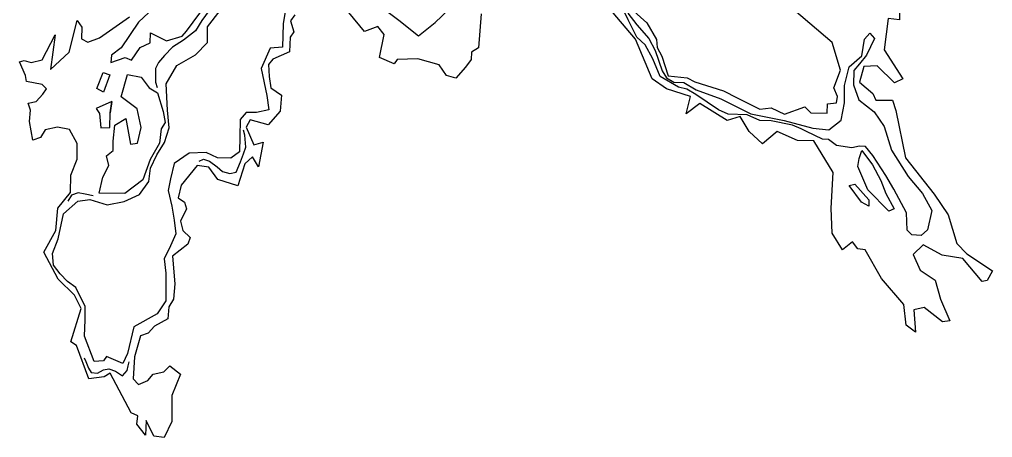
# Model space of a CAD drawing. Extents: x 582531 to 590669, y 5031971 to 5040445.
# Drawn here: x 586334 to 590669, y 5033230 to 5035094 of the extents above; entities that cross this region are included whole.
import ezdxf

# ---------------------------------------------------------------- set-up
doc = ezdxf.new("R2010")
doc.units = 0

msp = doc.modelspace()

# ---------------------------------------------------------------- linework, layer by layer
for points in [[(586999.338, 5035209.978, 240), (586863.809, 5035081.931, 240), (586863.809, 5035081.931, 240), (586787.313, 5034967.188, 240), (586787.313, 5034967.188, 240), (586744.077, 5034933.929, 240), (586744.077, 5034933.929, 240), (586741.582, 5034902.333, 240), (586741.582, 5034902.333, 240), (586805.606, 5034924.783, 240), (586805.606, 5034924.783, 240), (586833.044, 5034911.479, 240), (586833.044, 5034911.479, 240), (586872.123, 5034968.851, 240), (586872.123, 5034968.851, 240), (586917.023, 5034988.806, 240), (586917.023, 5034988.806, 240), (586917.854, 5035033.706, 240), (586917.854, 5035033.706, 240), (586989.361, 5034998.784, 240), (586989.361, 5034998.784, 240), (587059.204, 5035019.571, 240), (587059.204, 5035019.571, 240), (587078.328, 5035042.02, 240), (587078.328, 5035042.02, 240), (587171.453, 5035167.573, 240)], [(587233.255, 5035208.437, 238.476), (587146.782, 5035089.537, 238.476), (587146.782, 5035089.537, 238.476), (587118.512, 5035042.975, 238.476), (587118.512, 5035042.975, 238.476), (587064.467, 5035001.401, 238.476), (587064.467, 5035001.401, 238.476), (587015.41, 5034969.805, 238.476), (587015.41, 5034969.805, 238.476), (586980.488, 5034932.389, 238.476), (586980.488, 5034932.389, 238.476), (586953.049, 5034901.624, 238.476), (586953.049, 5034901.624, 238.476), (586939.746, 5034875.017, 238.476), (586939.746, 5034875.017, 238.476), (586939.746, 5034840.095, 238.476), (586939.746, 5034840.095, 238.476), (586940.577, 5034813.488, 238.476), (586940.577, 5034813.488, 238.476), (586948.061, 5034791.039, 238.476)], [(587523.581, 5035166.585, 236.952), (587508.615, 5035073.46, 236.952), (587508.615, 5035073.46, 236.952), (587505.289, 5034970.358, 236.952), (587505.289, 5034970.358, 236.952), (587450.412, 5034965.369, 236.952), (587450.412, 5034965.369, 236.952), (587410.501, 5034875.57, 236.952), (587410.501, 5034875.57, 236.952), (587435.445, 5034754.175, 236.952), (587435.445, 5034754.175, 236.952), (587445.423, 5034690.983, 236.952), (587445.423, 5034690.983, 236.952), (587390.546, 5034679.343, 236.952), (587390.546, 5034679.343, 236.952), (587343.984, 5034679.343, 236.952), (587343.984, 5034679.343, 236.952), (587317.376, 5034647.747, 236.952), (587317.376, 5034647.747, 236.952), (587315.713, 5034571.251, 236.952), (587315.713, 5034571.251, 236.952), (587314.051, 5034503.071, 236.952), (587314.051, 5034503.071, 236.952), (587275.803, 5034474.801, 236.952), (587275.803, 5034474.801, 236.952), (587215.937, 5034476.464, 236.952), (587215.937, 5034476.464, 236.952), (587166.049, 5034501.408, 236.952), (587166.049, 5034501.408, 236.952), (587089.553, 5034498.082, 236.952), (587089.553, 5034498.082, 236.952), (587023.035, 5034451.519, 236.952), (587023.035, 5034451.519, 236.952), (587006.406, 5034383.339, 236.952), (587006.406, 5034383.339, 236.952), (586996.428, 5034331.788, 236.952), (586996.428, 5034331.788, 236.952), (587013.058, 5034261.944, 236.952), (587013.058, 5034261.944, 236.952), (587023.035, 5034198.752, 236.952), (587023.035, 5034198.752, 236.952), (587031.35, 5034138.886, 236.952), (587031.35, 5034138.886, 236.952), (587006.406, 5034084.009, 236.952), (587006.406, 5034084.009, 236.952), (586978.136, 5034027.469, 236.952), (586978.136, 5034027.469, 236.952), (586986.451, 5033962.614, 236.952), (586986.451, 5033962.614, 236.952), (586986.451, 5033906.074, 236.952), (586986.451, 5033906.074, 236.952), (586986.451, 5033839.556, 236.952), (586986.451, 5033839.556, 236.952), (586948.203, 5033781.353, 236.952), (586948.203, 5033781.353, 236.952), (586843.437, 5033723.15, 236.952), (586843.437, 5033723.15, 236.952), (586815.167, 5033605.081, 236.952), (586815.167, 5033605.081, 236.952), (586795.212, 5033560.182, 236.952), (586795.212, 5033560.182, 236.952), (586722.043, 5033591.778, 236.952), (586722.043, 5033591.778, 236.952), (586708.739, 5033571.822, 236.952), (586708.739, 5033571.822, 236.952), (586667.165, 5033568.496, 236.952), (586667.165, 5033568.496, 236.952), (586623.929, 5033681.577, 236.952), (586623.929, 5033681.577, 236.952), (586627.255, 5033754.746, 236.952), (586627.255, 5033754.746, 236.952), (586627.255, 5033814.612, 236.952), (586627.255, 5033814.612, 236.952), (586585.681, 5033899.422, 236.952), (586585.681, 5033899.422, 236.952), (586547.433, 5033926.029, 236.952), (586547.433, 5033926.029, 236.952), (586515.838, 5033959.288, 236.952), (586515.838, 5033959.288, 236.952), (586485.905, 5033999.199, 236.952), (586485.905, 5033999.199, 236.952), (586480.916, 5034050.75, 236.952), (586480.916, 5034050.75, 236.952), (586505.86, 5034115.605, 236.952), (586505.86, 5034115.605, 236.952), (586530.804, 5034227.022, 236.952), (586530.804, 5034227.022, 236.952), (586593.996, 5034283.562, 236.952), (586593.996, 5034283.562, 236.952), (586647.21, 5034291.877, 236.952), (586647.21, 5034291.877, 236.952), (586725.368, 5034266.933, 236.952), (586725.368, 5034266.933, 236.952), (586800.201, 5034281.899, 236.952), (586800.201, 5034281.899, 236.952), (586868.382, 5034313.495, 236.952), (586868.382, 5034313.495, 236.952), (586909.955, 5034371.698, 236.952), (586909.955, 5034371.698, 236.952), (586918.27, 5034431.564, 236.952), (586918.27, 5034431.564, 236.952), (586946.54, 5034489.767, 236.952), (586946.54, 5034489.767, 236.952), (586979.799, 5034544.644, 236.952), (586979.799, 5034544.644, 236.952), (587001.417, 5034611.162, 236.952), (587001.417, 5034611.162, 236.952), (586993.102, 5034689.32, 236.952), (586993.102, 5034689.32, 236.952), (586988.114, 5034807.389, 236.952), (586988.114, 5034807.389, 236.952), (587034.676, 5034888.874, 236.952), (587034.676, 5034888.874, 236.952), (587117.823, 5034935.436, 236.952), (587117.823, 5034935.436, 236.952), (587171.037, 5034990.313, 236.952), (587171.037, 5034990.313, 236.952), (587171.037, 5035060.157, 236.952), (587171.037, 5035060.157, 236.952), (587227.577, 5035133.326, 236.952)], [(587928.924, 5035161.752, 240), (588024.543, 5035090.246, 240), (588024.543, 5035090.246, 240), (588111.848, 5035021.234, 240), (588111.848, 5035021.234, 240), (588185.849, 5035079.437, 240), (588185.849, 5035079.437, 240), (588276.479, 5035166.741, 240)], [(590203, 5035098.561, 240), (590186.37, 5034958.873, 240), (590186.37, 5034958.873, 240), (590269.517, 5034829.164, 240), (590269.517, 5034829.164, 240), (590231.27, 5034810.871, 240), (590231.27, 5034810.871, 240), (590154.774, 5034887.367, 240), (590154.774, 5034887.367, 240), (590094.908, 5034884.041, 240), (590094.908, 5034884.041, 240), (590076.616, 5034814.197, 240), (590076.616, 5034814.197, 240), (590134.819, 5034764.309, 240), (590134.819, 5034764.309, 240), (590148.122, 5034734.376, 240), (590148.122, 5034734.376, 240), (590222.955, 5034734.376, 240), (590222.955, 5034734.376, 240), (590237.921, 5034687.813, 240), (590237.921, 5034687.813, 240), (590281.158, 5034476.62, 240), (590281.158, 5034476.62, 240), (590409.205, 5034315.314, 240), (590409.205, 5034315.314, 240), (590470.734, 5034222.189, 240), (590470.734, 5034222.189, 240), (590508.981, 5034095.805, 240), (590508.981, 5034095.805, 240), (590553.881, 5034049.243, 240), (590553.881, 5034049.243, 240), (590668.624, 5033972.748, 240), (590668.624, 5033972.748, 240), (590645.343, 5033929.511, 240), (590645.343, 5033929.511, 240), (590622.061, 5033926.185, 240), (590622.061, 5033926.185, 240), (590535.588, 5034027.625, 240), (590535.588, 5034027.625, 240), (590444.126, 5034042.591, 240), (590444.126, 5034042.591, 240), (590359.316, 5034089.154, 240), (590359.316, 5034089.154, 240), (590314.417, 5034045.917, 240), (590314.417, 5034045.917, 240), (590346.013, 5033976.073, 240), (590346.013, 5033976.073, 240), (590412.53, 5033931.174, 240), (590412.53, 5033931.174, 240), (590437.475, 5033846.364, 240), (590437.475, 5033846.364, 240), (590479.048, 5033749.913, 240), (590479.048, 5033749.913, 240), (590445.789, 5033746.587, 240), (590445.789, 5033746.587, 240), (590364.305, 5033809.779, 240), (590364.305, 5033809.779, 240), (590317.743, 5033799.801, 240), (590317.743, 5033799.801, 240), (590326.057, 5033700.025, 240), (590326.057, 5033700.025, 240), (590284.484, 5033731.621, 240), (590284.484, 5033731.621, 240), (590272.843, 5033823.083, 240), (590272.843, 5033823.083, 240), (590174.73, 5033939.489, 240), (590174.73, 5033939.489, 240), (590101.56, 5034067.535, 240), (590101.56, 5034067.535, 240), (590068.301, 5034070.861, 240), (590068.301, 5034070.861, 240), (590045.02, 5034102.457, 240), (590045.02, 5034102.457, 240), (590000.12, 5034067.535, 240), (590000.12, 5034067.535, 240), (589953.558, 5034140.705, 240), (589953.558, 5034140.705, 240), (589950.232, 5034252.122, 240), (589950.232, 5034252.122, 240), (589958.547, 5034411.765, 240), (589958.547, 5034411.765, 240), (589872.074, 5034553.115, 240), (589872.074, 5034553.115, 240), (589800.567, 5034554.778, 240), (589800.567, 5034554.778, 240), (589709.105, 5034594.689, 240), (589709.105, 5034594.689, 240), (589644.25, 5034539.811, 240), (589644.25, 5034539.811, 240), (589584.385, 5034594.689, 240), (589584.385, 5034594.689, 240), (589544.474, 5034661.206, 240), (589544.474, 5034661.206, 240), (589486.271, 5034642.914, 240), (589486.271, 5034642.914, 240), (589364.876, 5034719.409, 240), (589364.876, 5034719.409, 240), (589303.347, 5034672.847, 240), (589303.347, 5034672.847, 240), (589323.302, 5034751.005, 240), (589323.302, 5034751.005, 240), (589216.874, 5034784.264, 240), (589216.874, 5034784.264, 240), (589152.019, 5034829.164, 240), (589152.019, 5034829.164, 240), (589078.85, 5035005.436, 240), (589078.85, 5035005.436, 240), (588954.129, 5035153.438, 240)], [(589044.759, 5035122.102, 236.952), (589084.67, 5035069.719, 236.952), (589084.67, 5035069.719, 236.952), (589137.053, 5035008.606, 236.952), (589137.053, 5035008.606, 236.952), (589165.323, 5034955.391, 236.952), (589165.323, 5034955.391, 236.952), (589197.334, 5034864.345, 236.952), (589197.334, 5034864.345, 236.952), (589216.874, 5034833.165, 236.952), (589216.874, 5034833.165, 236.952), (589249.717, 5034814.041, 236.952), (589249.717, 5034814.041, 236.952), (589294.201, 5034811.963, 236.952), (589294.201, 5034811.963, 236.952), (589348.246, 5034779.535, 236.952), (589348.246, 5034779.535, 236.952), (589458.001, 5034739.625, 236.952), (589458.001, 5034739.625, 236.952), (589592.283, 5034673.522, 236.952), (589592.283, 5034673.522, 236.952), (589741.117, 5034644.005, 236.952), (589741.117, 5034644.005, 236.952), (589868.332, 5034609.083, 236.952), (589868.332, 5034609.083, 236.952), (589939.423, 5034602.016, 236.952), (589939.423, 5034602.016, 236.952), (589993.884, 5034644.837, 236.952), (589993.884, 5034644.837, 236.952), (590009.267, 5034721.748, 236.952), (590009.267, 5034721.748, 236.952), (590009.682, 5034799.075, 236.952), (590009.682, 5034799.075, 236.952), (590030.053, 5034882.222, 236.952), (590030.053, 5034882.222, 236.952), (590086.178, 5034931.279, 236.952), (590086.178, 5034931.279, 236.952), (590098.65, 5035005.28, 236.952), (590098.65, 5035005.28, 236.952), (590122.763, 5035032.718, 236.952), (590122.763, 5035032.718, 236.952), (590142.718, 5035009.437, 236.952), (590142.718, 5035009.437, 236.952), (590107.796, 5034934.605, 236.952), (590107.796, 5034934.605, 236.952), (590076.2, 5034896.357, 236.952), (590076.2, 5034896.357, 236.952), (590051.256, 5034866.424, 236.952), (590051.256, 5034866.424, 236.952), (590049.593, 5034801.569, 236.952), (590049.593, 5034801.569, 236.952), (590072.874, 5034735.051, 236.952), (590072.874, 5034735.051, 236.952), (590141.055, 5034681.837, 236.952), (590141.055, 5034681.837, 236.952), (590185.954, 5034616.982, 236.952), (590185.954, 5034616.982, 236.952), (590219.213, 5034510.554, 236.952), (590219.213, 5034510.554, 236.952), (590292.383, 5034394.148, 236.952), (590292.383, 5034394.148, 236.952), (590357.238, 5034317.653, 236.952), (590357.238, 5034317.653, 236.952), (590398.811, 5034242.82, 236.952), (590398.811, 5034242.82, 236.952), (590378.856, 5034156.347, 236.952), (590378.856, 5034156.347, 236.952), (590350.586, 5034131.403, 236.952), (590350.586, 5034131.403, 236.952), (590309.012, 5034133.066, 236.952), (590309.012, 5034133.066, 236.952), (590289.057, 5034154.684, 236.952), (590289.057, 5034154.684, 236.952), (590285.731, 5034231.179, 236.952), (590285.731, 5034231.179, 236.952), (590229.191, 5034337.608, 236.952), (590229.191, 5034337.608, 236.952), (590192.606, 5034397.474, 236.952), (590192.606, 5034397.474, 236.952), (590136.066, 5034487.273, 236.952), (590136.066, 5034487.273, 236.952), (590102.807, 5034527.183, 236.952), (590102.807, 5034527.183, 236.952), (590076.2, 5034528.846, 236.952), (590076.2, 5034528.846, 236.952), (590041.278, 5034522.195, 236.952), (590041.278, 5034522.195, 236.952), (589973.098, 5034532.172, 236.952), (589973.098, 5034532.172, 236.952), (589938.176, 5034558.779, 236.952), (589938.176, 5034558.779, 236.952), (589911.569, 5034560.442, 236.952), (589911.569, 5034560.442, 236.952), (589840.062, 5034593.701, 236.952), (589840.062, 5034593.701, 236.952), (589816.781, 5034606.173, 236.952), (589816.781, 5034606.173, 236.952), (589777.286, 5034621.971, 236.952), (589777.286, 5034621.971, 236.952), (589682.914, 5034641.927, 236.952), (589682.914, 5034641.927, 236.952), (589632.194, 5034642.758, 236.952), (589632.194, 5034642.758, 236.952), (589575.654, 5034668.118, 236.952), (589575.654, 5034668.118, 236.952), (589490.844, 5034671.86, 236.952), (589490.844, 5034671.86, 236.952), (589448.023, 5034690.983, 236.952), (589448.023, 5034690.983, 236.952), (589347.415, 5034758.748, 236.952), (589347.415, 5034758.748, 236.952), (589307.504, 5034782.445, 236.952), (589307.504, 5034782.445, 236.952), (589270.088, 5034791.591, 236.952), (589270.088, 5034791.591, 236.952), (589188.188, 5034838.985, 236.952), (589188.188, 5034838.985, 236.952), (589156.176, 5034917.559, 236.952), (589156.176, 5034917.559, 236.952), (589121.255, 5034980.751, 236.952), (589121.255, 5034980.751, 236.952), (589084.67, 5035015.257, 236.952), (589084.67, 5035015.257, 236.952), (589046.006, 5035091.753, 236.952), (589046.006, 5035091.753, 236.952), (589016.905, 5035149.956, 236.952)], [(589028.961, 5035168.404, 240), (589128.738, 5035078.605, 240), (589128.738, 5035078.605, 240), (589171.974, 5035003.773, 240), (589171.974, 5035003.773, 240), (589175.3, 5034968.851, 240), (589175.3, 5034968.851, 240), (589195.256, 5034930.603, 240), (589195.256, 5034930.603, 240), (589223.526, 5034842.467, 240), (589223.526, 5034842.467, 240), (589308.336, 5034834.152, 240), (589308.336, 5034834.152, 240), (589343.258, 5034815.86, 240), (589343.258, 5034815.86, 240), (589469.641, 5034775.949, 240), (589469.641, 5034775.949, 240), (589531.17, 5034744.353, 240), (589531.17, 5034744.353, 240), (589632.61, 5034694.465, 240), (589632.61, 5034694.465, 240), (589682.498, 5034699.454, 240), (589682.498, 5034699.454, 240), (589742.364, 5034671.184, 240), (589742.364, 5034671.184, 240), (589832.163, 5034704.443, 240), (589832.163, 5034704.443, 240), (589858.77, 5034677.836, 240), (589858.77, 5034677.836, 240), (589931.94, 5034676.173, 240), (589931.94, 5034676.173, 240), (589933.603, 5034717.746, 240), (589933.603, 5034717.746, 240), (589973.513, 5034722.735, 240), (589973.513, 5034722.735, 240), (589978.502, 5034751.005, 240), (589978.502, 5034751.005, 240), (589961.873, 5034789.253, 240), (589961.873, 5034789.253, 240), (589991.806, 5034867.411, 240), (589991.806, 5034867.411, 240), (589953.558, 5034990.469, 240), (589953.558, 5034990.469, 240), (589785.601, 5035135.145, 240)], [(587561.413, 5035114.358, 240), (587541.458, 5035086.92, 240), (587541.458, 5035086.92, 240), (587555.593, 5035038.695, 240), (587555.593, 5035038.695, 240), (587540.627, 5035014.582, 240), (587540.627, 5035014.582, 240), (587536.469, 5034948.896, 240), (587536.469, 5034948.896, 240), (587462.468, 5034917.3, 240), (587462.468, 5034917.3, 240), (587444.176, 5034893.187, 240), (587444.176, 5034893.187, 240), (587446.67, 5034839.141, 240), (587446.67, 5034839.141, 240), (587454.154, 5034789.253, 240), (587454.154, 5034789.253, 240), (587500.716, 5034755.994, 240), (587500.716, 5034755.994, 240), (587495.727, 5034685.319, 240), (587495.727, 5034685.319, 240), (587441.681, 5034624.622, 240), (587441.681, 5034624.622, 240), (587361.86, 5034646.24, 240), (587361.86, 5034646.24, 240), (587343.568, 5034612.981, 240), (587343.568, 5034612.981, 240), (587377.658, 5034534.823, 240), (587377.658, 5034534.823, 240), (587419.232, 5034547.295, 240), (587419.232, 5034547.295, 240), (587399.276, 5034436.709, 240), (587399.276, 5034436.709, 240), (587372.669, 5034481.608, 240), (587372.669, 5034481.608, 240), (587338.579, 5034450.844, 240), (587338.579, 5034450.844, 240), (587306.152, 5034352.73, 240), (587306.152, 5034352.73, 240), (587218.016, 5034380.169, 240), (587218.016, 5034380.169, 240), (587178.105, 5034435.046, 240), (587178.105, 5034435.046, 240), (587125.722, 5034443.361, 240), (587125.722, 5034443.361, 240), (587055.047, 5034355.225, 240), (587055.047, 5034355.225, 240), (587041.744, 5034298.685, 240), (587041.744, 5034298.685, 240), (587070.014, 5034279.561, 240), (587070.014, 5034279.561, 240), (587077.497, 5034249.628, 240), (587077.497, 5034249.628, 240), (587050.89, 5034194.751, 240), (587050.89, 5034194.751, 240), (587061.699, 5034153.177, 240), (587061.699, 5034153.177, 240), (587094.126, 5034122.413, 240), (587094.126, 5034122.413, 240), (587084.149, 5034092.48, 240), (587084.149, 5034092.48, 240), (587015.968, 5034039.265, 240), (587015.968, 5034039.265, 240), (587026.777, 5033915.376, 240), (587026.777, 5033915.376, 240), (587020.125, 5033846.364, 240), (587020.125, 5033846.364, 240), (586999.338, 5033812.274, 240), (586999.338, 5033812.274, 240), (586994.35, 5033759.891, 240), (586994.35, 5033759.891, 240), (586935.315, 5033726.632, 240), (586935.315, 5033726.632, 240), (586907.045, 5033695.036, 240), (586907.045, 5033695.036, 240), (586873.786, 5033684.227, 240), (586873.786, 5033684.227, 240), (586847.179, 5033589.439, 240), (586847.179, 5033589.439, 240), (586841.359, 5033491.325, 240), (586841.359, 5033491.325, 240), (586864.64, 5033466.381, 240), (586864.64, 5033466.381, 240), (586906.214, 5033484.674, 240), (586906.214, 5033484.674, 240), (586930.326, 5033512.944, 240), (586930.326, 5033512.944, 240), (586976.889, 5033523.753, 240), (586976.889, 5033523.753, 240), (587003.496, 5033550.36, 240), (587003.496, 5033550.36, 240), (587051.721, 5033512.112, 240), (587051.721, 5033512.112, 240), (587013.473, 5033418.156, 240), (587013.473, 5033418.156, 240), (587013.473, 5033301.75, 240), (587013.473, 5033301.75, 240), (586978.552, 5033230.243, 240), (586978.552, 5033230.243, 240), (586931.989, 5033236.064, 240), (586931.989, 5033236.064, 240), (586898.73, 5033306.739, 240), (586898.73, 5033306.739, 240), (586895.404, 5033241.052, 240), (586895.404, 5033241.052, 240), (586857.157, 5033290.109, 240), (586857.157, 5033290.109, 240), (586862.146, 5033327.525, 240), (586862.146, 5033327.525, 240), (586832.213, 5033340.829, 240), (586832.213, 5033340.829, 240), (586738.256, 5033517.932, 240), (586738.256, 5033517.932, 240), (586711.649, 5033500.472, 240), (586711.649, 5033500.472, 240), (586643.468, 5033491.325, 240), (586643.468, 5033491.325, 240), (586587.76, 5033640.99, 240), (586587.76, 5033640.99, 240), (586562.816, 5033656.788, 240), (586562.816, 5033656.788, 240), (586609.378, 5033804.79, 240), (586609.378, 5033804.79, 240), (586578.614, 5033865.488, 240), (586578.614, 5033865.488, 240), (586506.276, 5033936.163, 240), (586506.276, 5033936.163, 240), (586443.084, 5034055.895, 240), (586443.084, 5034055.895, 240), (586495.466, 5034152.346, 240), (586495.466, 5034152.346, 240), (586505.444, 5034252.122, 240), (586505.444, 5034252.122, 240), (586561.153, 5034321.966, 240), (586561.153, 5034321.966, 240), (586563.647, 5034399.293, 240), (586563.647, 5034399.293, 240), (586591.086, 5034471.631, 240), (586591.086, 5034471.631, 240), (586591.917, 5034540.643, 240), (586591.917, 5034540.643, 240), (586556.995, 5034603.835, 240), (586556.995, 5034603.835, 240), (586502.95, 5034613.812, 240), (586502.95, 5034613.812, 240), (586448.073, 5034602.172, 240), (586448.073, 5034602.172, 240), (586428.117, 5034568.081, 240), (586428.117, 5034568.081, 240), (586394.027, 5034555.609, 240), (586394.027, 5034555.609, 240), (586379.06, 5034639.588, 240), (586379.06, 5034639.588, 240), (586384.049, 5034688.645, 240), (586384.049, 5034688.645, 240), (586373.24, 5034721.072, 240), (586373.24, 5034721.072, 240), (586408.162, 5034727.724, 240), (586408.162, 5034727.724, 240), (586438.095, 5034760.151, 240), (586438.095, 5034760.151, 240), (586454.724, 5034784.264, 240), (586454.724, 5034784.264, 240), (586435.601, 5034803.388, 240), (586435.601, 5034803.388, 240), (586364.925, 5034816.692, 240), (586364.925, 5034816.692, 240), (586360.768, 5034844.13, 240), (586360.768, 5034844.13, 240), (586334.161, 5034904.828, 240), (586334.161, 5034904.828, 240), (586355.779, 5034910.648, 240), (586355.779, 5034910.648, 240), (586385.712, 5034901.502, 240), (586385.712, 5034901.502, 240), (586434.769, 5034913.142, 240), (586434.769, 5034913.142, 240), (586492.972, 5035025.391, 240), (586492.972, 5035025.391, 240), (586472.185, 5034869.906, 240), (586472.185, 5034869.906, 240), (586556.164, 5034947.233, 240), (586556.164, 5034947.233, 240), (586591.086, 5035089.414, 240), (586591.086, 5035089.414, 240), (586611.873, 5035059.481, 240), (586611.873, 5035059.481, 240), (586611.041, 5035007.099, 240), (586611.041, 5035007.099, 240), (586639.311, 5034992.132, 240), (586639.311, 5034992.132, 240), (586690.031, 5035011.256, 240), (586690.031, 5035011.256, 240), (586824.729, 5035106.044, 240)], [(588391.222, 5035119.347, 240), (588379.582, 5034967.188, 240), (588379.582, 5034967.188, 240), (588347.154, 5034948.064, 240), (588347.154, 5034948.064, 240), (588345.491, 5034914.805, 240), (588345.491, 5034914.805, 240), (588320.547, 5034880.715, 240), (588320.547, 5034880.715, 240), (588277.311, 5034832.49, 240), (588277.311, 5034832.49, 240), (588236.569, 5034844.13, 240), (588236.569, 5034844.13, 240), (588203.31, 5034891.524, 240), (588203.31, 5034891.524, 240), (588108.522, 5034918.131, 240), (588108.522, 5034918.131, 240), (588017.06, 5034914.805, 240), (588017.06, 5034914.805, 240), (588002.925, 5034895.681, 240), (588002.925, 5034895.681, 240), (587937.239, 5034924.783, 240), (587937.239, 5034924.783, 240), (587958.857, 5035027.054, 240), (587958.857, 5035027.054, 240), (587929.755, 5035062.807, 240), (587929.755, 5035062.807, 240), (587870.721, 5035040.357, 240), (587870.721, 5035040.357, 240), (587800.877, 5035125.168, 240)], [(590254.551, 5035125.168, 240), (590254.551, 5035091.909, 240), (590254.551, 5035091.909, 240), (590203, 5035098.561, 240)], [(586707.284, 5034856.758, 240), (586737.217, 5034846.78, 240), (586737.217, 5034846.78, 240), (586708.947, 5034770.285, 240), (586708.947, 5034770.285, 240), (586679.014, 5034785.252, 240), (586679.014, 5034785.252, 240), (586707.284, 5034856.758, 240)], [(586808.724, 5034652.216, 240), (586828.679, 5034537.473, 240), (586828.679, 5034537.473, 240), (586860.275, 5034542.462, 240), (586860.275, 5034542.462, 240), (586876.904, 5034612.305, 240), (586876.904, 5034612.305, 240), (586858.612, 5034695.453, 240), (586858.612, 5034695.453, 240), (586787.105, 5034748.667, 240), (586787.105, 5034748.667, 240), (586815.375, 5034848.443, 240), (586815.375, 5034848.443, 240), (586876.904, 5034836.803, 240), (586876.904, 5034836.803, 240), (586911.826, 5034788.577, 240), (586911.826, 5034788.577, 240), (586948.411, 5034766.959, 240), (586948.411, 5034766.959, 240), (586975.018, 5034683.812, 240), (586975.018, 5034683.812, 240), (586983.333, 5034633.924, 240), (586983.333, 5034633.924, 240), (586965.04, 5034605.654, 240), (586965.04, 5034605.654, 240), (586958.388, 5034542.462, 240), (586958.388, 5034542.462, 240), (586916.815, 5034469.292, 240), (586916.815, 5034469.292, 240), (586883.556, 5034379.493, 240), (586883.556, 5034379.493, 240), (586803.735, 5034317.964, 240), (586803.735, 5034317.964, 240), (586688.992, 5034319.212, 240), (586688.992, 5034319.212, 240), (586705.621, 5034391.134, 240), (586705.621, 5034391.134, 240), (586732.228, 5034442.685, 240), (586732.228, 5034442.685, 240), (586722.25, 5034485.922, 240), (586722.25, 5034485.922, 240), (586752.183, 5034509.203, 240), (586752.183, 5034509.203, 240), (586752.183, 5034550.776, 240), (586752.183, 5034550.776, 240), (586758.835, 5034622.283, 240), (586758.835, 5034622.283, 240), (586808.724, 5034652.216, 240)], [(586745.532, 5034728.711, 240), (586738.88, 5034677.16, 240), (586738.88, 5034677.16, 240), (586745.532, 5034728.711, 240), (586745.532, 5034728.711, 240), (586675.688, 5034697.116, 240), (586675.688, 5034697.116, 240), (586690.655, 5034673.834, 240), (586690.655, 5034673.834, 240), (586697.306, 5034610.642, 240), (586697.306, 5034610.642, 240), (586737.217, 5034612.305, 240), (586737.217, 5034612.305, 240), (586738.88, 5034677.16, 240)], [(587134.31, 5034461.36, 238.476), (587153.434, 5034471.338, 238.476), (587153.434, 5034471.338, 238.476), (587180.041, 5034461.36, 238.476), (587180.041, 5034461.36, 238.476), (587214.963, 5034437.247, 238.476), (587214.963, 5034437.247, 238.476), (587239.076, 5034416.46, 238.476), (587239.076, 5034416.46, 238.476), (587271.503, 5034407.314, 238.476), (587271.503, 5034407.314, 238.476), (587299.357, 5034413.135, 238.476), (587299.357, 5034413.135, 238.476), (587318.481, 5034458.45, 238.476), (587318.481, 5034458.45, 238.476), (587331.785, 5034494.619, 238.476), (587331.785, 5034494.619, 238.476), (587342.594, 5034524.136, 238.476), (587342.594, 5034524.136, 238.476), (587338.437, 5034577.766, 238.476), (587338.437, 5034577.766, 238.476), (587332.201, 5034600.216, 238.476)], [(590074.745, 5034474.281, 240), (590086.386, 5034509.203, 240), (590086.386, 5034509.203, 240), (590134.611, 5034446.011, 240), (590134.611, 5034446.011, 240), (590171.196, 5034376.167, 240), (590171.196, 5034376.167, 240), (590192.814, 5034317.964, 240), (590192.814, 5034317.964, 240), (590231.062, 5034249.784, 240), (590231.062, 5034249.784, 240), (590206.118, 5034239.806, 240), (590206.118, 5034239.806, 240), (590112.993, 5034334.594, 240), (590112.993, 5034334.594, 240), (590068.093, 5034437.696, 240), (590068.093, 5034437.696, 240), (590074.745, 5034474.281, 240)], [(590084.723, 5034279.717, 240), (590029.846, 5034352.886, 240), (590029.846, 5034352.886, 240), (590054.79, 5034359.538, 240), (590054.79, 5034359.538, 240), (590117.982, 5034289.694, 240), (590117.982, 5034289.694, 240), (590117.982, 5034261.424, 240), (590117.982, 5034261.424, 240), (590084.723, 5034279.717, 240)], [(586662.034, 5034307.122, 238.476), (586626.281, 5034315.437, 238.476), (586626.281, 5034315.437, 238.476), (586596.348, 5034321.257, 238.476), (586596.348, 5034321.257, 238.476), (586566.415, 5034310.448, 238.476), (586566.415, 5034310.448, 238.476), (586548.954, 5034283.841, 238.476)], [(586622.955, 5033585.82, 238.476), (586629.607, 5033569.191, 238.476), (586629.607, 5033569.191, 238.476), (586641.247, 5033539.258, 238.476), (586641.247, 5033539.258, 238.476), (586652.888, 5033520.134, 238.476), (586652.888, 5033520.134, 238.476), (586681.158, 5033517.639, 238.476), (586681.158, 5033517.639, 238.476), (586707.765, 5033531.774, 238.476), (586707.765, 5033531.774, 238.476), (586732.709, 5033536.763, 238.476), (586732.709, 5033536.763, 238.476), (586761.811, 5033525.954, 238.476), (586761.811, 5033525.954, 238.476), (586792.575, 5033505.999, 238.476), (586792.575, 5033505.999, 238.476), (586814.194, 5033529.28, 238.476), (586814.194, 5033529.28, 238.476), (586818.351, 5033550.067, 238.476), (586818.351, 5033550.067, 238.476), (586822.508, 5033568.359, 238.476)]]:
    msp.add_polyline3d(points)

doc.saveas('drawing.dxf')
